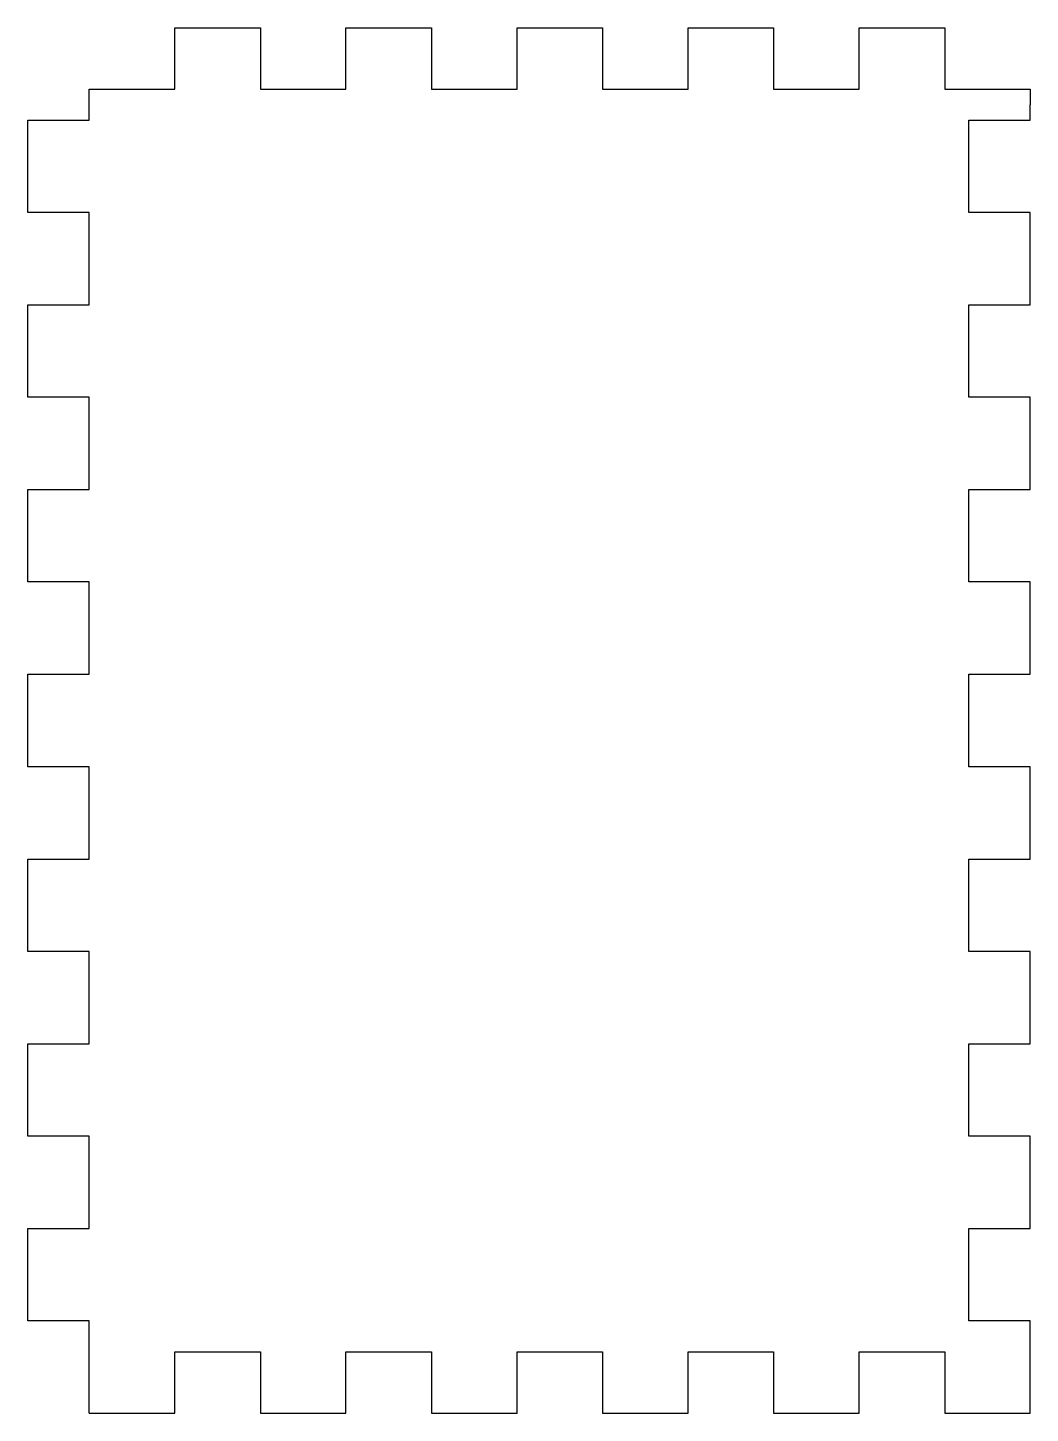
# Model space of a CAD drawing. Extents: x 0 to 163, y 0 to 185.
# Drawn here: x 0 to 65.1, y 95 to 185 of the extents above; entities that cross this region are included whole.
import ezdxf

# ---------------------------------------------------------------- set-up
doc = ezdxf.new("R2010")
doc.units = 0
doc.layers.add('Cut', color=7, linetype='CONTINUOUS')

msp = doc.modelspace()

# ---------------------------------------------------------------- linework, layer by layer
at = {"layer": 'Cut', "color": 7}
for points in [[(9.568255, 181.01271), (9.568255, 185.01271)], [(9.568255, 185.01271), (15.123811, 185.01271)], [(15.123811, 185.01271), (15.123811, 181.01271)], [(20.679366, 181.01271), (20.679366, 185.01271)], [(20.679366, 185.01271), (26.234922, 185.01271)], [(26.234922, 185.01271), (26.234922, 181.01271)], [(31.790476, 185.01271), (37.346033, 185.01271)], [(31.790476, 181.01271), (31.790476, 185.01271)], [(37.346033, 185.01271), (37.346033, 181.01271)], [(42.901587, 185.01271), (48.457144, 185.01271)], [(42.901587, 181.01271), (42.901587, 185.01271)], [(48.457144, 185.01271), (48.457144, 181.01271)], [(54.012698, 181.01271), (54.012698, 185.01271)], [(54.012698, 185.01271), (59.568255, 185.01271)], [(59.568255, 185.01271), (59.568255, 181.01271)], [(4.0127, 181.01271), (9.568255, 181.01271)], [(4.0127, 179.01271), (4.0127, 181.01271)], [(15.123811, 181.01271), (20.679366, 181.01271)], [(26.234922, 181.01271), (31.790476, 181.01271)], [(37.346033, 181.01271), (42.901587, 181.01271)], [(48.457144, 181.01271), (54.012698, 181.01271)], [(59.568255, 181.01271), (65.123809, 181.01271)], [(65.123809, 181.01271), (65.123809, 180.01271)], [(65.123809, 179.01271), (65.123809, 180.01271)], [(0.0127, 179.01271), (4.0127, 179.01271)], [(0.0127, 173.01271), (0.0127, 179.01271)], [(61.123809, 173.01271), (61.123809, 179.01271)], [(61.123809, 179.01271), (65.123809, 179.01271)], [(4.0127, 173.01271), (0.0127, 173.01271)], [(4.0127, 167.01271), (4.0127, 173.01271)], [(65.123809, 173.01271), (61.123809, 173.01271)], [(65.123809, 167.01271), (65.123809, 173.01271)], [(0.0127, 167.01271), (4.0127, 167.01271)], [(0.0127, 161.012711), (0.0127, 167.01271)], [(61.123809, 167.01271), (65.123809, 167.01271)], [(61.123809, 161.012711), (61.123809, 167.01271)], [(4.0127, 161.012711), (0.0127, 161.012711)], [(4.0127, 155.012709), (4.0127, 161.012711)], [(65.123809, 161.012711), (61.123809, 161.012711)], [(65.123809, 155.012709), (65.123809, 161.012711)], [(0.0127, 155.012709), (4.0127, 155.012709)], [(0.0127, 149.012711), (0.0127, 155.012709)], [(61.123809, 149.012711), (61.123809, 155.012709)], [(61.123809, 155.012709), (65.123809, 155.012709)], [(4.0127, 149.012711), (0.0127, 149.012711)], [(4.0127, 143.01271), (4.0127, 149.012711)], [(65.123809, 149.012711), (61.123809, 149.012711)], [(65.123809, 143.01271), (65.123809, 149.012711)], [(0.0127, 143.01271), (4.0127, 143.01271)], [(0.0127, 137.012711), (0.0127, 143.01271)], [(61.123809, 137.012711), (61.123809, 143.01271), (65.123809, 143.01271)], [(4.0127, 137.012711), (0.0127, 137.012711)], [(4.0127, 131.01271), (4.0127, 137.012711)], [(65.123809, 137.012711), (61.123809, 137.012711)], [(65.123809, 131.01271), (65.123809, 137.012711)], [(0.0127, 131.01271), (4.0127, 131.01271)], [(0.0127, 125.012711), (0.0127, 131.01271)], [(61.123809, 125.012711), (61.123809, 131.01271)], [(61.123809, 131.01271), (65.123809, 131.01271)], [(4.0127, 125.012711), (0.0127, 125.012711)], [(4.0127, 119.01271), (4.0127, 125.012711)], [(65.123809, 125.012711), (61.123809, 125.012711)], [(65.123809, 119.01271), (65.123809, 125.012711)], [(0.0127, 119.01271), (4.0127, 119.01271)], [(0.0127, 113.012709), (0.0127, 119.01271)], [(61.123809, 113.012709), (61.123809, 119.01271)], [(61.123809, 119.01271), (65.123809, 119.01271)], [(4.0127, 113.012709), (0.0127, 113.012709)], [(4.0127, 107.01271), (4.0127, 113.012709)], [(65.123809, 113.012709), (61.123809, 113.012709)], [(65.123809, 107.01271), (65.123809, 113.012709)], [(0.0127, 107.01271), (4.0127, 107.01271)], [(0.0127, 101.012709), (0.0127, 107.01271)], [(61.123809, 101.012709), (61.123809, 107.01271)], [(61.123809, 107.01271), (65.123809, 107.01271)], [(4.0127, 101.012709), (0.0127, 101.012709)], [(4.0127, 95.01271), (4.0127, 101.012709)], [(65.123809, 101.012709), (61.123809, 101.012709)], [(65.123809, 100.012711), (65.123809, 101.012709)], [(65.123809, 95.01271), (65.123809, 100.012711)], [(9.568255, 99.01271), (15.123811, 99.01271)], [(9.568255, 95.01271), (9.568255, 99.01271)], [(15.123811, 99.01271), (15.123811, 95.01271)], [(20.679366, 95.01271), (20.679366, 99.01271)], [(20.679366, 99.01271), (26.234922, 99.01271)], [(26.234922, 99.01271), (26.234922, 95.01271)], [(31.790476, 95.01271), (31.790476, 99.01271)], [(31.790476, 99.01271), (37.346033, 99.01271)], [(37.346033, 99.01271), (37.346033, 95.01271)], [(42.901587, 99.01271), (48.457144, 99.01271)], [(42.901587, 95.01271), (42.901587, 99.01271)], [(48.457144, 99.01271), (48.457144, 95.01271)], [(54.012698, 95.01271), (54.012698, 99.01271)], [(54.012698, 99.01271), (59.568255, 99.01271)], [(59.568255, 99.01271), (59.568255, 95.01271)], [(4.0127, 95.01271), (9.568255, 95.01271)], [(15.123811, 95.01271), (20.679366, 95.01271)], [(26.234922, 95.01271), (31.790476, 95.01271)], [(37.346033, 95.01271), (42.901587, 95.01271)], [(48.457144, 95.01271), (54.012698, 95.01271)], [(59.568255, 95.01271), (65.123809, 95.01271)]]:
    msp.add_lwpolyline(points, dxfattribs=at)

doc.saveas('drawing.dxf')
